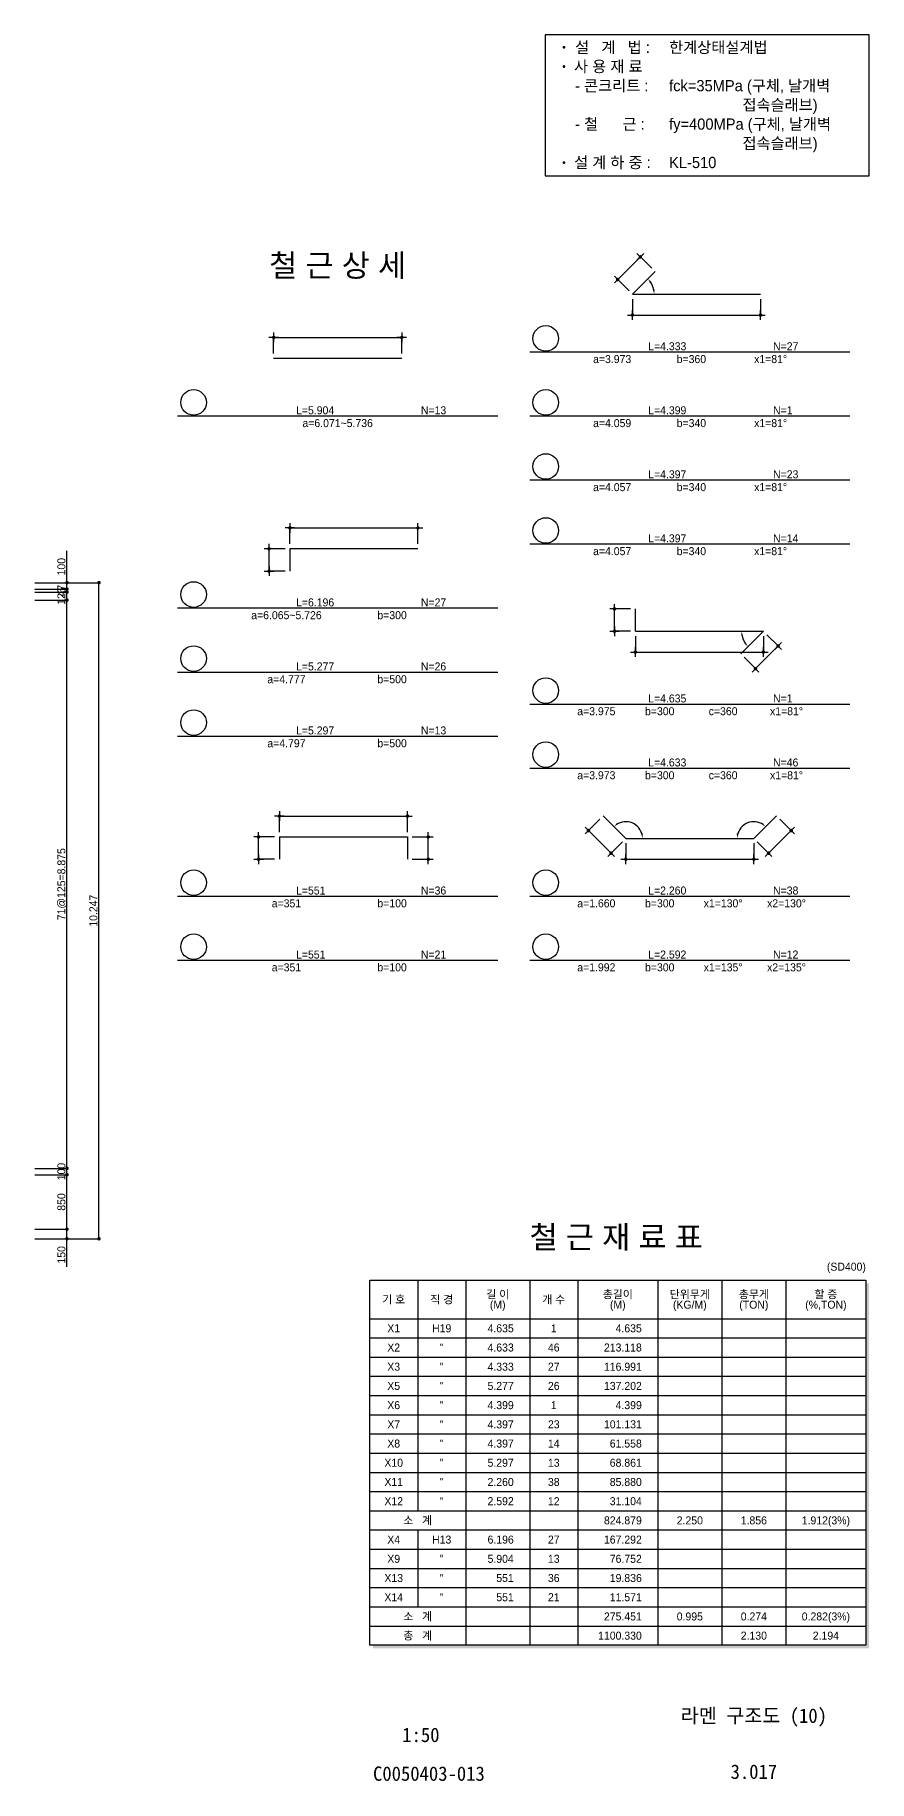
# Model space of a CAD drawing. Extents: x 2629709 to 3675628, y 1179 to 102095.
# Drawn here: x 3428072 to 3441100, y 1179 to 28450 of the extents above; entities that cross this region are included whole.
import ezdxf
from ezdxf.enums import TextEntityAlignment as Align

# ---------------------------------------------------------------- set-up
doc = ezdxf.new("R2010")
doc.units = 0
doc.header["$LTSCALE"] = 550
doc.header["$MEASUREMENT"] = 0
for name, color, linetype in [('CS-DIML', 1, 'CONTINUOUS'), ('CS-DIMS', 1, 'CONTINUOUS'), ('CS-DIMT', 3, 'CONTINUOUS'), ('CS-LEAT', 7, 'CONTINUOUS'), ('CS-MISC', 3, 'CONTINUOUS'), ('CS-NOTE', 3, 'CONTINUOUS'), ('CS-RBAR-EREC', 6, 'CONTINUOUS'), ('CS-RBAR-MAJR', 6, 'CONTINUOUS'), ('CS-SYMB', 3, 'CONTINUOUS'), ('CS-SYMB-LIN3', 1, 'CONTINUOUS'), ('CS-TABL-LIN1', 4, 'CONTINUOUS'), ('CS-TABL-LIN2', 1, 'CONTINUOUS'), ('CS-TABL-TEX2', 3, 'CONTINUOUS'), ('CS-TEXT', 3, 'CONTINUOUS'), ('CZ-TEX1', 6, 'CONTINUOUS'), ('TITLE-TEXT', 7, 'CONTINUOUS')]:
    doc.layers.add(name, color=color, linetype=linetype)
doc.styles.add('A_STANDARD', font='Dotum.ttf')
doc.styles.add('TB_TEXT', font='DotumChe.ttf')
doc.styles.add('돋움', font='Dotum.ttf')

# ---------------------------------------------------------------- blocks, each defined once
blk = doc.blocks.new('CXDIMDT2')
at = {"layer": 'CS-MISC', "const_width": 0.5}
blk.add_lwpolyline([(0.25, 0, 1), (-0.25, 0, 1)], format="xyb", close=True, dxfattribs=at)
blk = doc.blocks.new('CSBSHPE-A00')
at = {"layer": 'CS-DIMS'}
for p, q in [((-18.5, 6.5), (-21.5, 6.5)), ((-20, 8), (-20, 5)), ((-20, 1.5), (-20, 6.5)), ((-20, 6.5), (20, 6.5)), ((21.5, 6.5), (18.5, 6.5)), ((20, 8), (20, 5)), ((20, 1.5), (20, 6.5))]:
    blk.add_line(p, q, dxfattribs=at)
at = {"layer": 'CS-DIMS', "const_width": 0.55}
for points in [[(-19.725, 6.5, 1), (-20.275, 6.5, 1)], [(20.275, 6.5, 1), (19.725, 6.5, 1)]]:
    blk.add_lwpolyline(points, format="xyb", close=True, dxfattribs=at)
at = {"layer": 'CS-RBAR-EREC'}
blk.add_line((-20, 0), (20, 0), dxfattribs=at)
at = {"layer": 'CS-TEXT', "style": 'A_STANDARD', "flags": 1}
blk.add_attdef('A', text='', height=2.5, dxfattribs=at).set_placement((-0.000047, 8.166619), align=Align.CENTER)
blk = doc.blocks.new('CSBNUM1-JEWON')
at = {"layer": 'CS-SYMB-LIN3'}
blk.add_circle((5, 4.2), 4, dxfattribs=at)
at = {"layer": 'CS-TEXT', "style": 'A_STANDARD', "flags": 1}
blk.add_attdef('RB_NO', text='', height=2.5, dxfattribs=at).set_placement((5, 4.2), align=Align.MIDDLE)
for tag, p in [('RB_DIA', (11.5, 1.5)), ('RB_LEN', (1.739, -3.958874))]:
    blk.add_attdef(tag, p, '', height=2.5, dxfattribs=at)
blk = doc.blocks.new('CSBSHPE-B00')
at = {"layer": 'CS-DIMS'}
for p, q in [((-18.5, 6.5), (-21.5, 6.5)), ((-20, 8), (-20, 5)), ((-20, 1.5), (-20, 6.5)), ((-20, 6.5), (20, 6.5)), ((18.5, 6.5), (21.5, 6.5)), ((20, 5), (20, 8)), ((20, 1.5), (20, 6.5)), ((-25, 0), (-28, 0)), ((-26.5, -1.5), (-26.5, 1.5)), ((-26.5, -7), (-26.5, 0)), ((-21.5, 0), (-26.5, 0)), ((-28, -7), (-25, -7)), ((-26.5, -5.5), (-26.5, -8.5)), ((-21.5, -7), (-26.5, -7))]:
    blk.add_line(p, q, dxfattribs=at)
at = {"layer": 'CS-DIMS', "const_width": 0.55}
for points in [[(-19.725, 6.5, 1), (-20.275, 6.5, 1)], [(20.275, 6.5, 1), (19.725, 6.5, 1)], [(-26.225, 0, 1), (-26.775, 0, 1)], [(-26.225, -7, 1), (-26.775, -7, 1)]]:
    blk.add_lwpolyline(points, format="xyb", close=True, dxfattribs=at)
at = {"layer": 'CS-RBAR-EREC'}
for p, q in [((-20, 0), (-20, -7)), ((20, 0), (-20, 0))]:
    blk.add_line(p, q, dxfattribs=at)
at = {"layer": 'CS-TEXT', "style": 'A_STANDARD', "flags": 1}
blk.add_attdef('A', text='', height=2.5, dxfattribs=at).set_placement((0, 8.166667), align=Align.CENTER)
blk.add_attdef('B', text='', height=2.5, rotation=90, dxfattribs=at).set_placement((-28.166667, -3.430843), align=Align.CENTER)
blk = doc.blocks.new('CSBSHPE-D00')
at = {"layer": 'CS-DIMS'}
for p, q in [((-18.5, 6.5), (-21.5, 6.5)), ((-20, 8), (-20, 5)), ((-20, 1.5), (-20, 6.5)), ((-20, 6.5), (20, 6.5)), ((18.5, 6.5), (21.5, 6.5)), ((20, 5), (20, 8)), ((20, 1.5), (20, 6.5)), ((-25, 0), (-28, 0)), ((-26.5, -1.5), (-26.5, 1.5)), ((-26.5, -7), (-26.5, 0)), ((-21.5, 0), (-26.5, 0)), ((21.5, 0), (26.5, 0)), ((25, 0), (28, 0)), ((26.5, -1.5), (26.5, 1.5)), ((26.5, -7), (26.5, 0)), ((-28, -7), (-25, -7)), ((-26.5, -5.5), (-26.5, -8.5)), ((-21.5, -7), (-26.5, -7)), ((21.5, -7), (26.5, -7)), ((25, -7), (28, -7)), ((26.5, -8.5), (26.5, -5.5))]:
    blk.add_line(p, q, dxfattribs=at)
at = {"layer": 'CS-DIMS', "const_width": 0.55}
for points in [[(-19.725, 6.5, 1), (-20.275, 6.5, 1)], [(20.275, 6.5, 1), (19.725, 6.5, 1)], [(-26.225, 0, 1), (-26.775, 0, 1)], [(26.775, 0, 1), (26.225, 0, 1)], [(-26.225, -7, 1), (-26.775, -7, 1)], [(26.775, -7, 1), (26.225, -7, 1)]]:
    blk.add_lwpolyline(points, format="xyb", close=True, dxfattribs=at)
at = {"layer": 'CS-RBAR-EREC'}
for p, q in [((-20, 0), (-20, -7)), ((-20, 0), (20, 0)), ((20, 0), (20, -7))]:
    blk.add_line(p, q, dxfattribs=at)
at = {"layer": 'CS-TEXT', "style": 'A_STANDARD', "flags": 1}
blk.add_attdef('A', text='', height=2.5, dxfattribs=at).set_placement((0, 8.166667), align=Align.CENTER)
for tag, p in [('B', (-28.166667, -3.430843)), ('C', (24.833333, -3.430843))]:
    blk.add_attdef(tag, text='', height=2.5, rotation=90, dxfattribs=at).set_placement(p, align=Align.CENTER)
blk = doc.blocks.new('CSBSHPE-G00')
at = {"layer": 'CS-DIMS'}
for p, q in [((-28.131728, 6.010408), (-31.667262, 2.474874)), ((28.131728, 6.010408), (31.667262, 2.474874)), ((-30.606602, 3.535534), (-32.727922, 1.414214)), ((-30.606602, 1.414214), (-32.727922, 3.535534)), ((-24.596194, -4.596194), (-31.667262, 2.474874)), ((24.596194, -4.596194), (31.667262, 2.474874)), ((30.606602, 1.414214), (32.727922, 3.535534)), ((32.727922, 1.414214), (30.606602, 3.535534)), ((-25.656854, -5.656854), (-23.535534, -3.535534)), ((-25.656854, -3.535534), (-23.535534, -5.656854)), ((-21.06066, -1.06066), (-24.596194, -4.596194)), ((-20, -1.5), (-20, -6.5)), ((-20, -8), (-20, -5)), ((20, -1.5), (20, -6.5)), ((20, -8), (20, -5)), ((21.06066, -1.06066), (24.596194, -4.596194)), ((25.656854, -5.656854), (23.535534, -3.535534)), ((23.535534, -5.656854), (25.656854, -3.535534)), ((-21.5, -6.5), (-18.5, -6.5)), ((-20, -6.5), (20, -6.5)), ((18.5, -6.5), (21.5, -6.5))]:
    blk.add_line(p, q, dxfattribs=at)
for points, const_width in [([(-31.392262, 2.474873, 1), (-31.942262, 2.474873, 1)], 0.55), ([(31.942262, 2.474873, 1), (31.392262, 2.474873, 1)], 0.55), ([(-24.321195, -4.596194, 1), (-24.871193, -4.596194, 1)], 0.549999), ([(24.871193, -4.596194, 1), (24.321195, -4.596194, 1)], 0.549999), ([(-19.725, -6.5, 1), (-20.275, -6.5, 1)], 0.55), ([(20.275, -6.5, 1), (19.725, -6.5, 1)], 0.55)]:
    blk.add_lwpolyline(points, format="xyb", close=True, dxfattribs=dict(at, const_width=const_width))
at = {"layer": 'CS-DIMS', "linetype": 'ByBlock'}
for centre, start, end in [((-20, 0), 10.959545, 124.040455), ((20, 0), 55.959545, 169.040455)]:
    blk.add_arc(centre, 5.235912, start, end, dxfattribs=at)
at = {"layer": 'CS-DIMS'}
for points in [[(-22.386162, 4.464025), (-22.704337, 4.849725), (-23.702349, 3.702349)], [(-14.658472, 1.517019), (-15.156187, 1.469271), (-14.764088, 0)], [(14.658472, 1.517019), (15.156187, 1.469271), (14.764088, 0)], [(22.386162, 4.464025), (22.704337, 4.849725), (23.702349, 3.702349)]]:
    blk.add_solid(points, dxfattribs=at)
at = {"layer": 'CS-RBAR-EREC'}
for p, q in [((-20, 0), (-27.071068, 7.071068)), ((20, 0), (27.071068, 7.071068)), ((-20, 0), (20, 0))]:
    blk.add_line(p, q, dxfattribs=at)
at = {"layer": 'CS-TEXT', "style": 'A_STANDARD', "flags": 1}
for tag, p in [('X1', (-14.694, 4.441667)), ('X2', (13.723, 4.043667)), ('A', (0, -4.833333))]:
    blk.add_attdef(tag, text='', height=2.5, dxfattribs=at).set_placement(p, align=Align.CENTER)
for rotation, p in [(315, (-26.904316, 0.06895)), (45, (27.052723, 0.196777))]:
    blk.add_attdef('B', text='', height=2.5, rotation=rotation, dxfattribs=at).set_placement(p, align=Align.CENTER)
blk = doc.blocks.new('CSBSHPE-B07')
at = {"layer": 'CS-DIMS'}
for p, q in [((-24.596194, 4.596194), (-17.525126, 11.667262)), ((-18.585786, 10.606602), (-16.464466, 12.727922)), ((-16.464466, 10.606602), (-18.585786, 12.727922)), ((-13.989592, 8.131728), (-17.525126, 11.667262)), ((-23.535534, 5.656854), (-25.656854, 3.535534)), ((-25.656854, 5.656854), (-23.535534, 3.535534)), ((-21.06066, 1.06066), (-24.596194, 4.596194)), ((-20, -1.5), (-20, -6.5)), ((-20, -8), (-20, -5)), ((20, -1.5), (20, -6.5)), ((20, -8), (20, -5)), ((-21.5, -6.5), (-18.5, -6.5)), ((-20, -6.5), (20, -6.5)), ((18.5, -6.5), (21.5, -6.5))]:
    blk.add_line(p, q, dxfattribs=at)
for points, const_width in [([(-17.250127, 11.667262, 1), (-17.800126, 11.667262, 1)], 0.55), ([(-24.321195, 4.596194, 1), (-24.871193, 4.596194, 1)], 0.549999), ([(-19.725, -6.5, 1), (-20.275, -6.5, 1)], 0.55), ([(20.275, -6.5, 1), (19.725, -6.5, 1)], 0.55)]:
    blk.add_lwpolyline(points, format="xyb", close=True, dxfattribs=dict(at, const_width=const_width))
at = {"layer": 'CS-DIMS', "linetype": 'ByBlock'}
blk.add_arc((-20, 0), 6.788767, 8.447441, 36.552559, dxfattribs=at)
at = {"layer": 'CS-DIMS'}
for points in [[(-14.409272, 3.501208), (-14.03064, 3.827762), (-15.199617, 4.800383)], [(-13.072389, 1.514339), (-13.571031, 1.477513), (-13.211233, 0)]]:
    blk.add_solid(points, dxfattribs=at)
at = {"layer": 'CS-RBAR-EREC'}
for q in [(-12.928932, 7.071068), (20, 0)]:
    blk.add_line((-20, 0), q, dxfattribs=at)
at = {"layer": 'CS-TEXT', "style": 'A_STANDARD', "flags": 1}
blk.add_attdef('B', text='', height=2.5, rotation=45, dxfattribs=at).set_placement((-22.19027, 9.35914), align=Align.CENTER)
for tag, p in [('X1', (-11.74727, 1.575416)), ('A', (0, -4.833333))]:
    blk.add_attdef(tag, text='', height=2.5, dxfattribs=at).set_placement(p, align=Align.CENTER)
blk = doc.blocks.new('CSBSHPE-G42')
at = {"layer": 'CS-DIMS'}
for p, q in [((-25, 7), (-28, 7)), ((-26.5, 5.5), (-26.5, 8.5)), ((-26.5, 0), (-26.5, 7)), ((-21.5, 7), (-26.5, 7)), ((-28, 0), (-25, 0)), ((-26.5, 1.5), (-26.5, -1.5)), ((-21.5, 0), (-26.5, 0)), ((-20, -1.5), (-20, -6.5)), ((-20, -8), (-20, -5)), ((17.525126, -11.667262), (24.596194, -4.596194)), ((20, -1.5), (20, -6.5)), ((20, -8), (20, -5)), ((21.06066, -1.06066), (24.596194, -4.596194)), ((23.535534, -5.656854), (25.656854, -3.535534)), ((25.656854, -5.656854), (23.535534, -3.535534)), ((-21.5, -6.5), (-18.5, -6.5)), ((-20, -6.5), (20, -6.5)), ((13.989592, -8.131728), (17.525126, -11.667262)), ((18.585786, -10.606602), (16.464466, -12.727922)), ((16.464466, -10.606602), (18.585786, -12.727922)), ((18.5, -6.5), (21.5, -6.5))]:
    blk.add_line(p, q, dxfattribs=at)
for points, const_width in [([(-26.225, 7, 1), (-26.775, 7, 1)], 0.55), ([(-26.225, 0, 1), (-26.775, 0, 1)], 0.55), ([(24.871194, -4.596195, 1), (24.321194, -4.596195, 1)], 0.55), ([(-19.725, -6.5, 1), (-20.275, -6.5, 1)], 0.55), ([(20.275, -6.5, 1), (19.725, -6.5, 1)], 0.55), ([(17.800125, -11.667262, 1), (17.250127, -11.667262, 1)], 0.549999)]:
    blk.add_lwpolyline(points, format="xyb", close=True, dxfattribs=dict(at, const_width=const_width))
at = {"layer": 'CS-DIMS', "linetype": 'ByBlock'}
blk.add_arc((20, 0), 6.788767, 188.447441, 216.552559, dxfattribs=at)
at = {"layer": 'CS-DIMS'}
for points in [[(13.57103, -1.477514), (13.072389, -1.514338), (13.211233, 0)], [(14.03064, -3.827761), (14.409273, -3.501208), (15.199617, -4.800383)]]:
    blk.add_solid(points, dxfattribs=at)
at = {"layer": 'CS-RBAR-EREC'}
for p, q in [((-20, 0), (-20, 7)), ((-20, 0), (20, 0)), ((20, 0), (12.928932, -7.071068))]:
    blk.add_line(p, q, dxfattribs=at)
at = {"layer": 'CS-TEXT', "style": 'A_STANDARD', "flags": 1}
for tag, rotation, p in [('B', 90, (-28.166667, 3.569157)), ('C', 225, (22.19027, -9.359141))]:
    blk.add_attdef(tag, text='', height=2.5, rotation=rotation, dxfattribs=at).set_placement(p, align=Align.CENTER)
for tag, p in [('A', (0, -4.833333)), ('X1', (10.387827, -4.57599))]:
    blk.add_attdef(tag, text='', height=2.5, dxfattribs=at).set_placement(p, align=Align.CENTER)
blk = doc.blocks.new('A$Cc22b2ba3')
at = {"layer": 'CS-LEAT', "linetype": 'ByBlock'}
blk.add_lwpolyline([(-10615, -4900), (-500, -4900), (-500, -500), (-10615, -500)], close=True, dxfattribs=at)
at = {"layer": 'CS-NOTE', "linetype": 'ByBlock', "const_width": 43.7}
for points in [[(-10054, -887, 1), (-10011, -887, 1)], [(-10054, -1487, 1), (-10011, -1487, 1)], [(-10054, -4487, 1), (-10011, -4487, 1)]]:
    blk.add_lwpolyline(points, format="xyb", close=True, dxfattribs=at)
at = {"layer": 'CS-NOTE', "linetype": 'ByBlock', "style": '돋움'}
for s, p in [('설   계   법 : ', (-9684, -1060)), ('한계상태설계법', (-6747, -1060)), ('사 용 재 료', (-9716, -1660)), ('- 콘크리트 :', (-9684, -2260)), ('fck=35MPa (구체, 날개벽', (-6747, -2260)), ('                  접속슬래브)', (-6747, -2860)), ('- 철      근 :', (-9684, -3460)), ('fy=400MPa (구체, 날개벽', (-6747, -3460)), ('                  접속슬래브)', (-6747, -4060)), ('설 계 하 중 :', (-9716, -4660)), ('KL-510', (-6747, -4660))]:
    blk.add_text(s, height=350, dxfattribs=at).set_placement(p)

msp = doc.modelspace()

# ---------------------------------------------------------------- linework, layer by layer
at = {"layer": 'CS-DIML'}
for p, q in [((3435800, 23500), (3440800, 23500)), ((3430300, 22500), (3435300, 22500)), ((3435800, 22500), (3440800, 22500)), ((3435800, 21500), (3440800, 21500)), ((3435800, 20500), (3440800, 20500)), ((3428572, 19895), (3428572, 20395)), ((3428072, 19895), (3428597, 19895)), ((3428072, 19795), (3428597, 19795)), ((3428072, 19748), (3428597, 19748)), ((3428572, 19795), (3428572, 19895)), ((3428572, 19895), (3429097, 19895)), ((3428572, 19748), (3428572, 19795)), ((3428572, 19623), (3428572, 19748)), ((3429072, 9648), (3429072, 19895)), ((3428072, 19623), (3428597, 19623)), ((3428572, 10748), (3428572, 19623)), ((3430300, 19500), (3435300, 19500)), ((3430300, 18500), (3435300, 18500)), ((3435800, 18000), (3440800, 18000)), ((3430300, 17500), (3435300, 17500)), ((3435800, 17000), (3440800, 17000)), ((3430300, 15000), (3435300, 15000)), ((3435800, 15000), (3440800, 15000)), ((3430300, 14000), (3435300, 14000)), ((3435800, 14000), (3440800, 14000)), ((3428072, 10748), (3428597, 10748)), ((3428072, 10648), (3428597, 10648)), ((3428572, 10648), (3428572, 10748)), ((3428572, 9798), (3428572, 10648)), ((3428072, 9798), (3428597, 9798)), ((3428072, 9648), (3428597, 9648)), ((3428572, 9648), (3428572, 9798)), ((3428572, 9211), (3428572, 9648)), ((3428572, 9648), (3429097, 9648))]:
    msp.add_line(p, q, dxfattribs=at)
at = {"layer": 'CS-TABL-LIN1'}
msp.add_lwpolyline([(3433300, 9000), (3441050, 9000), (3441050, 3300), (3433300, 3300)], close=True, dxfattribs=at)
for points in [[(3441050, 8950), (3441100, 8950), (3441050, 3300), (3441100, 3300)], [(3433350, 3300), (3441100, 3300), (3433350, 3250), (3441100, 3250)]]:
    msp.add_solid(points, dxfattribs=at)
at = {"layer": 'CS-TABL-LIN2'}
for p, q in [((3434050, 9000), (3434050, 5400)), ((3434800, 9000), (3434800, 3300)), ((3435800, 9000), (3435800, 3300)), ((3436550, 9000), (3436550, 3300)), ((3437800, 9000), (3437800, 3300)), ((3438800, 9000), (3438800, 3300)), ((3439800, 9000), (3439800, 3300)), ((3433300, 8400), (3441050, 8400)), ((3433300, 8100), (3441050, 8100)), ((3433300, 7800), (3441050, 7800)), ((3433300, 7500), (3441050, 7500)), ((3433300, 7200), (3441050, 7200)), ((3433300, 6900), (3441050, 6900)), ((3433300, 6600), (3441050, 6600)), ((3433300, 6300), (3441050, 6300)), ((3433300, 6000), (3441050, 6000)), ((3433300, 5700), (3441050, 5700)), ((3433300, 5400), (3441050, 5400)), ((3433300, 5100), (3441050, 5100)), ((3434050, 5100), (3434050, 3900)), ((3433300, 4800), (3441050, 4800)), ((3433300, 4500), (3441050, 4500)), ((3433300, 4200), (3441050, 4200)), ((3433300, 3900), (3441050, 3900)), ((3433300, 3600), (3441050, 3600))]:
    msp.add_line(p, q, dxfattribs=at)

# ---------------------------------------------------------------- block references
at = {"layer": 'CS-DIMT', "linetype": 'ByBlock', "xscale": 0.5, "yscale": 0.5, "zscale": 0.5}
msp.add_blockref('A$Cc22b2ba3', (3441350, 28700), dxfattribs=at)
at = {"layer": 'CS-RBAR-EREC', "xscale": 50, "yscale": 50, "zscale": 50}
for name, p in [('CSBSHPE-B07', (3438404, 24400)), ('CSBSHPE-A00', (3432800, 23400)), ('CSBSHPE-B00', (3433053, 20425)), ('CSBSHPE-G42', (3438449, 19136)), ('CSBSHPE-D00', (3432890, 15925)), ('CSBSHPE-G00', (3438300, 15900))]:
    msp.add_blockref(name, p, dxfattribs=at)
at = {"layer": 'CS-RBAR-MAJR', "xscale": 50, "yscale": 50, "zscale": 50}
for p in [(3435800, 23500), (3430300, 22500), (3435800, 22500), (3435800, 21500), (3435800, 20500), (3430300, 19500), (3430300, 18500), (3435800, 18000), (3430300, 17500), (3435800, 17000), (3430300, 15000), (3435800, 15000), (3430300, 14000), (3435800, 14000)]:
    msp.add_blockref('CSBNUM1-JEWON', p, dxfattribs=at)
at = {"layer": 'CS-SYMB', "xscale": 55, "yscale": 55, "zscale": 55, "rotation": 90}
for p in [(3428572, 19895), (3428572, 19895), (3429072, 19895), (3428572, 19795), (3428572, 19795), (3428572, 19748), (3428572, 19748), (3428572, 19623), (3428572, 19623), (3428572, 10748), (3428572, 10748), (3428572, 10648), (3428572, 10648), (3428572, 9798), (3428572, 9798), (3428572, 9648), (3429072, 9648)]:
    msp.add_blockref('CXDIMDT2', p, dxfattribs=at)

# ---------------------------------------------------------------- texts
at = {"layer": 'CS-DIMT', "style": 'A_STANDARD'}
for s, p in [('100', (3428547, 20145)), ('125', (3428547, 19686)), ('47', (3428547, 19772)), ('71@125=8.875', (3428547, 15186)), ('10.247', (3429047, 14772)), ('100', (3428547, 10698)), ('850', (3428547, 10223))]:
    msp.add_text(s, height=125, rotation=90, dxfattribs=at).set_placement(p, align=Align.CENTER)
msp.add_text('150', height=125, rotation=90, dxfattribs=at).set_placement((3428547, 9261))
at = {"layer": 'CS-TABL-TEX2', "style": 'A_STANDARD'}
msp.add_text('(SD400)', height=125, dxfattribs=at).set_placement((3441050, 9150), align=Align.RIGHT)
for s, p in [('기 호', (3433675, 8700)), ('직 경', (3434425, 8700)), ('길 이', (3435300, 8781)), ('개 수', (3436175, 8700)), ('총길이', (3437175, 8781)), ('단위무게', (3438300, 8781)), ('총무게', (3439300, 8781)), ('할 증', (3440425, 8781)), ('(M)', (3435300, 8619)), ('(M)', (3437175, 8619)), ('(KG/M)', (3438300, 8619)), ('(TON)', (3439300, 8619)), ('(%,TON)', (3440425, 8619)), ('X1', (3433675, 8250)), ('H19', (3434425, 8250)), ('1', (3436175, 8250)), ('X2', (3433675, 7950)), ('"', (3434425, 7950)), ('46', (3436175, 7950)), ('X3', (3433675, 7650)), ('"', (3434425, 7650)), ('27', (3436175, 7650)), ('X5', (3433675, 7350)), ('"', (3434425, 7350)), ('26', (3436175, 7350)), ('X6', (3433675, 7050)), ('"', (3434425, 7050)), ('1', (3436175, 7050)), ('X7', (3433675, 6750)), ('"', (3434425, 6750)), ('23', (3436175, 6750)), ('X8', (3433675, 6450)), ('"', (3434425, 6450)), ('14', (3436175, 6450)), ('X10', (3433675, 6150)), ('"', (3434425, 6150)), ('13', (3436175, 6150)), ('X11', (3433675, 5850)), ('"', (3434425, 5850)), ('38', (3436175, 5850)), ('X12', (3433675, 5550)), ('"', (3434425, 5550)), ('12', (3436175, 5550)), ('소   계', (3434050, 5250)), ('2.250', (3438300, 5250)), ('1.856', (3439300, 5250)), ('1.912(3%)', (3440425, 5250)), ('X4', (3433675, 4950)), ('H13', (3434425, 4950)), ('27', (3436175, 4950)), ('X9', (3433675, 4650)), ('"', (3434425, 4650)), ('13', (3436175, 4650)), ('X13', (3433675, 4350)), ('"', (3434425, 4350)), ('36', (3436175, 4350)), ('X14', (3433675, 4050)), ('"', (3434425, 4050)), ('21', (3436175, 4050)), ('소   계', (3434050, 3750)), ('0.282(3%)', (3440425, 3750)), ('0.995', (3438300, 3750)), ('0.274', (3439300, 3750)), ('총   계', (3434050, 3450)), ('2.130', (3439300, 3450)), ('2.194', (3440425, 3450))]:
    msp.add_text(s, height=125, dxfattribs=at).set_placement(p, align=Align.MIDDLE_CENTER)
for s, p in [('4.635', (3435550, 8250)), ('4.635', (3437550, 8250)), ('4.633', (3435550, 7950)), ('213.118', (3437550, 7950)), ('4.333', (3435550, 7650)), ('116.991', (3437550, 7650)), ('5.277', (3435550, 7350)), ('137.202', (3437550, 7350)), ('4.399', (3435550, 7050)), ('4.399', (3437550, 7050)), ('4.397', (3435550, 6750)), ('101.131', (3437550, 6750)), ('4.397', (3435550, 6450)), ('61.558', (3437550, 6450)), ('5.297', (3435550, 6150)), ('68.861', (3437550, 6150)), ('2.260', (3435550, 5850)), ('85.880', (3437550, 5850)), ('2.592', (3435550, 5550)), ('31.104', (3437550, 5550)), ('824.879', (3437550, 5250)), ('6.196', (3435550, 4950)), ('167.292', (3437550, 4950)), ('5.904', (3435550, 4650)), ('76.752', (3437550, 4650)), ('551', (3435550, 4350)), ('19.836', (3437550, 4350)), ('551', (3435550, 4050)), ('11.571', (3437550, 4050)), ('275.451', (3437550, 3750)), ('1100.330', (3437550, 3450))]:
    msp.add_text(s, height=125, dxfattribs=at).set_placement(p, align=Align.MIDDLE_RIGHT)
at = {"layer": 'CS-TEXT', "style": 'A_STANDARD'}
for s, p in [('L=4.333', (3437650, 23525)), ('N=27', (3439600, 23525)), ('L=5.904', (3432150, 22525)), ('N=13', (3434100, 22525)), ('L=4.399', (3437650, 22525)), ('N=1', (3439600, 22525)), ('L=4.397', (3437650, 21525)), ('N=23', (3439600, 21525)), ('L=4.397', (3437650, 20525)), ('N=14', (3439600, 20525)), ('L=6.196', (3432150, 19525)), ('N=27', (3434100, 19525)), ('L=5.277', (3432150, 18525)), ('N=26', (3434100, 18525)), ('L=4.635', (3437650, 18025)), ('N=1', (3439600, 18025)), ('L=5.297', (3432150, 17525)), ('N=13', (3434100, 17525)), ('L=4.633', (3437650, 17025)), ('N=46', (3439600, 17025)), ('L=551', (3432150, 15025)), ('N=36', (3434100, 15025)), ('L=2.260', (3437650, 15025)), ('N=38', (3439600, 15025)), ('L=551', (3432150, 14025)), ('N=21', (3434100, 14025)), ('L=2.592', (3437650, 14025)), ('N=12', (3439600, 14025))]:
    msp.add_text(s, height=125, dxfattribs=at).set_placement(p)
for s, p in [('b=360', (3438325, 23325)), ('a=3.973', (3437087, 23325)), ('x1=81°', (3439562, 23325)), ('a=6.071~5.736', (3432800, 22325)), ('a=4.059', (3437087, 22325)), ('b=340', (3438325, 22325)), ('x1=81°', (3439562, 22325)), ('a=4.057', (3437087, 21325)), ('b=340', (3438325, 21325)), ('x1=81°', (3439562, 21325)), ('b=340', (3438325, 20325)), ('a=4.057', (3437087, 20325)), ('x1=81°', (3439562, 20325)), ('a=6.065~5.726', (3432000, 19325)), ('b=300', (3433650, 19325)), ('a=4.777', (3432000, 18325)), ('b=500', (3433650, 18325)), ('a=3.975', (3436840, 17825)), ('b=300', (3437830, 17825)), ('c=360', (3438820, 17825)), ('x1=81°', (3439810, 17825)), ('b=500', (3433650, 17325)), ('a=4.797', (3432000, 17325)), ('a=3.973', (3436840, 16825)), ('b=300', (3437830, 16825)), ('c=360', (3438820, 16825)), ('x1=81°', (3439810, 16825)), ('a=351', (3432000, 14825)), ('b=100', (3433650, 14825)), ('a=1.660', (3436840, 14825)), ('b=300', (3437830, 14825)), ('x1=130°', (3438820, 14825)), ('x2=130°', (3439810, 14825)), ('a=351', (3432000, 13825)), ('b=100', (3433650, 13825)), ('a=1.992', (3436840, 13825)), ('b=300', (3437830, 13825)), ('x1=135°', (3438820, 13825)), ('x2=135°', (3439810, 13825))]:
    msp.add_text(s, height=125, dxfattribs=at).set_placement(p, align=Align.CENTER)
at = {"layer": 'CZ-TEX1', "style": 'A_STANDARD'}
for s, p in [('철 근 상 세', (3432800, 24675)), ('철 근 재 료 표', (3437150, 9500))]:
    msp.add_text(s, height=350, dxfattribs=at).set_placement(p, align=Align.CENTER)
at = {"layer": 'TITLE-TEXT', "style": 'TB_TEXT'}
for s, p in [('라멘 구조도 (10)', (3439300, 2200)), ('1:50', (3434100, 1900)), ('C0050403-013', (3434225, 1295)), ('3.017', (3439300, 1325))]:
    msp.add_text(s, height=225, dxfattribs=at).set_placement(p, align=Align.MIDDLE_CENTER)

doc.saveas('drawing.dxf')
